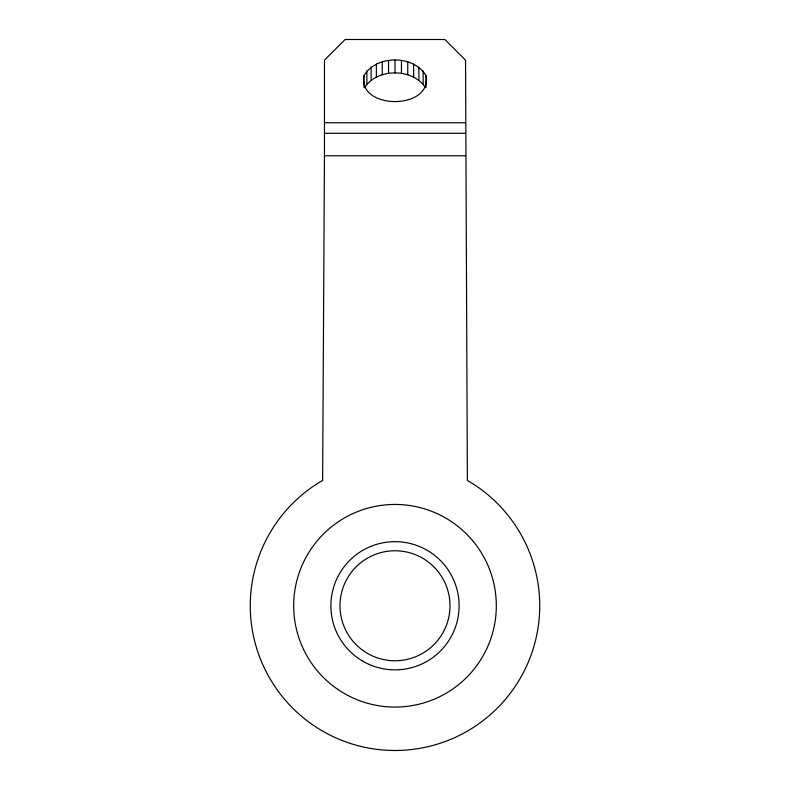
<?xml version="1.0" encoding="UTF-8"?>
<svg xmlns="http://www.w3.org/2000/svg" width="790" height="790" viewBox="0 0 790 790"><rect width="100%" height="100%" fill="white"/><g stroke="black" fill="none" stroke-linecap="round" stroke-linejoin="round"><path stroke-width="1.19" d="M324.453 155.798L322.626 480.419A144.738 144.738 0 0 0 284.124 698.794A144.738 144.738 0 0 0 505.877 698.794A144.738 144.738 0 0 0 467.374 480.419L465.547 60.178L444.869 39.5L345.131 39.5L324.453 60.178L324.453 155.798L465.547 155.798M363.983 75.682C357.554 110.205 432.446 110.205 426.017 75.682C413.763 54.708 376.238 54.708 363.983 75.682L363.983 87.423M364.555 87.66C377.195 67.95 412.805 67.95 425.445 87.66M324.453 122.756L465.547 122.756M324.453 133.283L465.547 133.283M426.017 75.682L426.017 87.423M423.134 70.972L423.134 83.888M418.878 67.071L418.878 79.987M413.634 64.039L413.634 76.956M407.749 61.887L407.749 74.803M401.468 60.603L401.468 73.519M395 60.178L395 73.095M388.532 60.603L388.532 73.519M382.251 61.887L382.251 74.803M376.366 64.039L376.366 76.956M371.122 67.071L371.122 79.987M366.866 70.972L366.866 83.888M364.22 651.345A55.004 55.004 0 0 0 449.865 609.633A55.004 55.004 0 0 0 370.915 556.318A55.004 55.004 0 0 0 364.22 651.345M361.8 660.598A64.099 64.099 0 0 0 459.089 607.095A64.099 64.099 0 0 0 364.111 549.593A64.099 64.099 0 0 0 361.8 660.598M337.577 689.236A101.317 101.317 0 0 0 496.002 613.751A101.317 101.317 0 0 0 351.422 514.3A101.317 101.317 0 0 0 337.577 689.236"/></g></svg>
